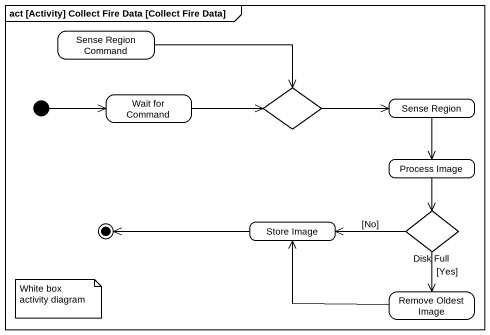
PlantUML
@startuml
mainframe act [Activity] Collect Fire Data [Collect Fire Data]
hide empty description
state "Sense Region Command" as Sense_Region_Command
state "Wait for Command" as Wait_for_Command
state choice1 <<choice>>
state "Sense Region" as Sense_Region
state "Process Image" as Process_Image
state "Store Image" as Store_Image
state "Disk Full" as Disk_Full <<choice>>
state "Remove Oldest Image" as Remove_Oldest_Image
[*] -right-> Wait_for_Command
Sense_Region_Command -right-> choice1
Wait_for_Command -right-> choice1
choice1 -right-> Sense_Region
Sense_Region --> Process_Image
Process_Image --> Disk_Full
Disk_Full -left-> Store_Image : [No]
Disk_Full --> Remove_Oldest_Image : [Yes]
Remove_Oldest_Image -left-> Store_Image
Store_Image -left-> [*]
note as N1
  White box activity diagram
end note
@enduml
